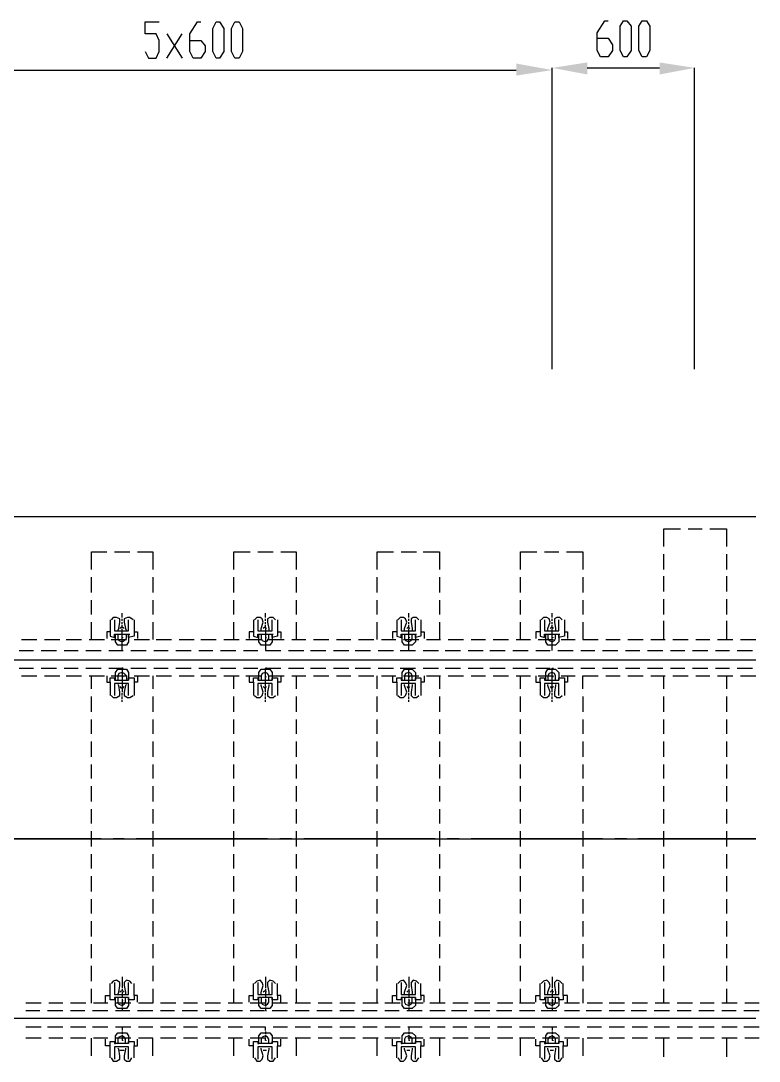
# Model space of a CAD drawing. Header units: millimetres. Extents: x -45 to 90, y -17 to 16.
# Drawn here: x 50.354 to 53.446, y -0.931 to 3.424 of the extents above; entities that cross this region are included whole.
import ezdxf

# ---------------------------------------------------------------- set-up
doc = ezdxf.new("R2010")
doc.units = ezdxf.units.MM
doc.layers.add('PDF_Geometry', color=7, linetype='Continuous')
doc.layers.add('PDF_Solid Fills', color=7, linetype='Continuous')

msp = doc.modelspace()

# ---------------------------------------------------------------- linework, layer by layer
at = {"color": 5}
msp.add_line((0, 1.35), (53.4325, 1.35), dxfattribs=at)
at = {"color": 2}
for p, q in [((0, 0.75), (53.4325, 0.75)), ((0, 0), (53.4325, 0)), ((0, -0.75), (53.4325, -0.75))]:
    msp.add_line(p, q, dxfattribs=at)
at = {"layer": 'PDF_Geometry', "lineweight": 25}
for points in [[(50.8746, 3.296), (50.8883, 3.2685), (50.9204, 3.2685), (50.9341, 3.296), (50.9341, 3.3418), (50.9204, 3.3693), (50.8746, 3.3693), (50.8746, 3.4198), (50.9341, 3.4198)], [(51.0625, 3.3418), (51.1083, 3.3418), (51.1267, 3.3189), (51.1267, 3.296), (51.1083, 3.2685), (51.0763, 3.2685), (51.0625, 3.296), (51.0625, 3.3693), (51.0946, 3.4198), (51.1083, 3.4198)], [(52.7678, 3.351), (52.8136, 3.351), (52.832, 3.3235), (52.832, 3.3006), (52.8136, 3.2731), (52.7815, 3.2731), (52.7678, 3.3006), (52.7678, 3.3739), (52.7999, 3.4243), (52.8136, 3.4243)], [(50.9662, 3.2685), (51.0304, 3.3693)], [(50.9662, 3.3693), (51.0304, 3.2685)], [(52.5798, 1.9666), (52.5798, 3.2272)], [(52.7265, 3.2272), (53.0291, 3.2272)], [(53.1758, 1.9666), (53.1758, 3.2272)], [(49.7285, 3.2181), (52.4286, 3.2181)], [(52.5798, 2.4479), (52.5798, 3.2181)], [(53.0474, 1.224), (53.0474, 1.2973), (53.1162, 1.2973)], [(53.1483, 1.2973), (53.2079, 1.2973)], [(53.24, 1.2973), (53.3087, 1.2973), (53.3087, 1.224)], [(50.6499, 1.1277), (50.6499, 1.201), (50.7141, 1.201)], [(50.7462, 1.201), (50.8104, 1.201)], [(50.8425, 1.201), (50.9066, 1.201), (50.9066, 1.1277)], [(51.2459, 1.1277), (51.2459, 1.201), (51.3146, 1.201)], [(51.3467, 1.201), (51.4109, 1.201)], [(51.443, 1.201), (51.5072, 1.201), (51.5072, 1.1277)], [(51.8462, 1.1277), (51.8462, 1.201), (51.9151, 1.201)], [(51.9472, 1.201), (52.0114, 1.201)], [(52.0389, 1.201), (52.1077, 1.201), (52.1077, 1.1277)], [(52.4469, 1.1277), (52.4469, 1.201), (52.5157, 1.201)], [(52.5478, 1.201), (52.6074, 1.201)], [(52.6394, 1.201), (52.7082, 1.201), (52.7082, 1.1277)], [(53.0474, 1.1277), (53.0474, 1.1919)], [(53.3087, 1.1919), (53.3087, 1.1277)], [(50.6499, 1.0314), (50.6499, 1.0956)], [(50.9066, 1.0956), (50.9066, 1.0314)], [(51.2459, 1.0314), (51.2459, 1.0956)], [(51.5072, 1.0956), (51.5072, 1.0314)], [(51.8462, 1.0314), (51.8462, 1.0956)], [(52.1077, 1.0956), (52.1077, 1.0314)], [(52.4469, 1.0314), (52.4469, 1.0956)], [(52.7082, 1.0956), (52.7082, 1.0314)], [(53.0474, 1.036), (53.0474, 1.1002)], [(53.3087, 1.1002), (53.3087, 1.036)], [(53.0474, 0.9399), (53.0474, 1.0039)], [(53.3087, 1.0039), (53.3087, 0.9399)], [(50.6499, 0.9399), (50.6499, 0.9993)], [(50.9066, 0.9993), (50.9066, 0.9399)], [(51.2459, 0.9399), (51.2459, 0.9993)], [(51.5072, 0.9993), (51.5072, 0.9399)], [(51.8462, 0.9399), (51.8462, 0.9993)], [(52.1077, 0.9993), (52.1077, 0.9399)], [(52.4469, 0.9399), (52.4469, 0.9993)], [(52.7082, 0.9993), (52.7082, 0.9399)], [(50.7279, 0.9168), (50.7279, 0.8664), (50.7141, 0.8664), (50.7141, 0.8389)], [(50.76, 0.871), (50.7645, 0.8802), (50.7691, 0.9077), (50.7691, 0.9214), (50.7554, 0.926), (50.7416, 0.926), (50.7324, 0.9168)], [(50.7462, 0.9168), (50.7462, 0.871), (50.8058, 0.871), (50.8058, 0.9168)], [(50.7783, 0.926), (50.7783, 0.9352), (50.7783, 0.9399), (50.7783, 0.9443)], [(50.7783, 0.9122), (50.7783, 0.9214)], [(50.8241, 0.9168), (50.8104, 0.926), (50.8012, 0.926), (50.7875, 0.9214), (50.7875, 0.9077), (50.792, 0.8802), (50.7966, 0.871)], [(50.8287, 0.9168), (50.8287, 0.8664), (50.8425, 0.8664), (50.8425, 0.8389)], [(51.3284, 0.9168), (51.3284, 0.8664), (51.31, 0.8664), (51.31, 0.8389)], [(51.3605, 0.871), (51.3605, 0.8802), (51.3696, 0.9077), (51.3651, 0.9214), (51.3559, 0.926), (51.3421, 0.926), (51.333, 0.9168)], [(51.3467, 0.9168), (51.3467, 0.871), (51.4063, 0.871), (51.4063, 0.9168)], [(51.3788, 0.926), (51.3788, 0.9352), (51.3788, 0.9399), (51.3788, 0.9443)], [(51.3788, 0.9122), (51.3788, 0.9214)], [(51.4201, 0.9168), (51.4109, 0.926), (51.3971, 0.926), (51.3878, 0.9214), (51.3878, 0.9077), (51.3926, 0.8802), (51.3926, 0.871)], [(51.4292, 0.9168), (51.4292, 0.8664), (51.443, 0.8664), (51.443, 0.8389)], [(51.9289, 0.9168), (51.9289, 0.8664), (51.9106, 0.8664), (51.9106, 0.8389)], [(51.9608, 0.871), (51.9608, 0.8802), (51.9702, 0.9077), (51.9656, 0.9214), (51.9564, 0.926), (51.9427, 0.926), (51.9335, 0.9168)], [(51.9472, 0.9168), (51.9472, 0.871), (52.0068, 0.871), (52.0068, 0.9168)], [(51.9793, 0.926), (51.9793, 0.9352), (51.9793, 0.9399), (51.9793, 0.9443)], [(51.9793, 0.9122), (51.9793, 0.9214)], [(52.0206, 0.9168), (52.0114, 0.926), (51.9977, 0.926), (51.9885, 0.9214), (51.9885, 0.9077), (51.9931, 0.8802), (51.9931, 0.871)], [(52.0298, 0.9168), (52.0298, 0.8664), (52.0435, 0.8664), (52.0435, 0.8389)], [(52.5294, 0.9168), (52.5294, 0.8664), (52.5111, 0.8664), (52.5111, 0.8389)], [(52.5615, 0.871), (52.5615, 0.8802), (52.5707, 0.9077), (52.5661, 0.9214), (52.5569, 0.926), (52.5432, 0.926), (52.5338, 0.9168)], [(52.5478, 0.9168), (52.5478, 0.871), (52.6074, 0.871), (52.6074, 0.9168)], [(52.5798, 0.926), (52.5798, 0.9352), (52.5798, 0.9399), (52.5798, 0.9443)], [(52.5798, 0.9122), (52.5798, 0.9214)], [(52.6211, 0.9168), (52.6119, 0.926), (52.5982, 0.926), (52.589, 0.9214), (52.589, 0.9077), (52.5936, 0.8802), (52.5936, 0.871)], [(52.6303, 0.9168), (52.6303, 0.8664), (52.644, 0.8664), (52.644, 0.8389)], [(50.6499, 0.8343), (50.6499, 0.9077)], [(50.7875, 0.8802), (50.7829, 0.8847), (50.7737, 0.8847), (50.7691, 0.8802)], [(50.7783, 0.8985), (50.7783, 0.9077)], [(50.7783, 0.8847), (50.7783, 0.8939)], [(50.7783, 0.7885), (50.7783, 0.8022), (50.7783, 0.816), (50.7783, 0.8297), (50.7783, 0.8435), (50.7783, 0.8526), (50.7783, 0.8664), (50.7783, 0.8802)], [(50.9066, 0.9077), (50.9066, 0.8343)], [(51.2459, 0.8343), (51.2459, 0.9077)], [(51.3834, 0.8802), (51.3788, 0.8847), (51.3742, 0.8847), (51.3696, 0.8802)], [(51.3788, 0.8985), (51.3788, 0.9077)], [(51.3788, 0.8847), (51.3788, 0.8939)], [(51.3788, 0.8802), (51.3788, 0.8664), (51.3788, 0.8526), (51.3788, 0.8435), (51.3788, 0.8297), (51.3788, 0.816), (51.3788, 0.8022), (51.3788, 0.7885), (51.443, 0.7885)], [(51.5072, 0.9077), (51.5072, 0.8343)], [(51.8462, 0.8343), (51.8462, 0.9077)], [(51.9839, 0.8802), (51.9793, 0.8847), (51.9747, 0.8847), (51.9702, 0.8802)], [(51.9793, 0.8985), (51.9793, 0.9077)], [(51.9793, 0.8847), (51.9793, 0.8939)], [(51.9793, 0.7885), (51.9793, 0.8022), (51.9793, 0.816), (51.9793, 0.8297), (51.9793, 0.8435), (51.9793, 0.8526), (51.9793, 0.8664), (51.9793, 0.8802)], [(52.1077, 0.9077), (52.1077, 0.8343)], [(52.4469, 0.8343), (52.4469, 0.9077)], [(52.5844, 0.8802), (52.5798, 0.8847), (52.5753, 0.8847), (52.5707, 0.8802)], [(52.5798, 0.8985), (52.5798, 0.9077)], [(52.5798, 0.8847), (52.5798, 0.8939)], [(52.5798, 0.7885), (52.5798, 0.8022), (52.5798, 0.816), (52.5798, 0.8297), (52.5798, 0.8435), (52.5798, 0.8526), (52.5798, 0.8664), (52.5798, 0.8802)], [(52.7082, 0.9077), (52.7082, 0.8343), (52.7724, 0.8343)], [(53.0474, 0.8343), (53.0474, 0.9122)], [(53.3087, 0.9122), (53.3087, 0.8343)], [(50.3564, 0.8343), (50.4207, 0.8343)], [(50.4528, 0.8343), (50.517, 0.8343)], [(50.5445, 0.8343), (50.6087, 0.8343)], [(50.6408, 0.8343), (50.7049, 0.8343)], [(50.7279, 0.8664), (50.7279, 0.8481), (50.7462, 0.8435), (50.7462, 0.8572), (50.7508, 0.8572), (50.8058, 0.8572), (50.8058, 0.8253), (50.7966, 0.8114), (50.76, 0.8114), (50.7508, 0.8253), (50.7508, 0.8572)], [(50.7324, 0.8343), (50.7966, 0.8343)], [(50.76, 0.8572), (50.76, 0.8389), (50.7645, 0.8297), (50.7783, 0.8253), (50.7875, 0.8297), (50.7966, 0.8389), (50.7966, 0.8572)], [(50.8287, 0.8664), (50.8287, 0.8481), (50.8058, 0.8435), (50.8058, 0.8572), (50.8104, 0.8572)], [(50.8287, 0.8343), (50.8929, 0.8343)], [(50.9204, 0.8343), (50.9846, 0.8343)], [(51.0167, 0.8343), (51.0808, 0.8343)], [(51.1083, 0.8343), (51.1725, 0.8343)], [(51.2046, 0.8343), (51.2688, 0.8343)], [(51.2963, 0.8343), (51.3605, 0.8343)], [(51.3284, 0.8664), (51.3284, 0.8481), (51.3467, 0.8435), (51.3467, 0.8572), (51.3513, 0.8572), (51.4063, 0.8572), (51.4063, 0.8253), (51.3971, 0.8114), (51.3605, 0.8114), (51.3513, 0.8253), (51.3513, 0.8572)], [(51.3605, 0.8572), (51.3605, 0.8389), (51.3651, 0.8297), (51.3788, 0.8253), (51.3878, 0.8297), (51.3926, 0.8389), (51.3926, 0.8572)], [(51.3926, 0.8343), (51.4567, 0.8343)], [(51.4292, 0.8664), (51.4292, 0.8481), (51.4063, 0.8435), (51.4063, 0.8572), (51.4109, 0.8572)], [(51.4888, 0.8343), (51.5484, 0.8343)], [(51.5805, 0.8343), (51.6447, 0.8343)], [(51.6768, 0.8343), (51.7364, 0.8343)], [(51.7685, 0.8343), (51.8326, 0.8343)], [(51.8647, 0.8343), (51.9243, 0.8343)], [(51.9289, 0.8664), (51.9289, 0.8481), (51.9472, 0.8435), (51.9472, 0.8572), (51.9518, 0.8572), (52.0068, 0.8572), (52.0068, 0.8253), (51.9931, 0.8114), (51.9608, 0.8114), (51.9518, 0.8253), (51.9518, 0.8572)], [(51.9564, 0.8343), (52.0206, 0.8343)], [(51.9608, 0.8572), (51.9608, 0.8389), (51.9656, 0.8297), (51.9793, 0.8253), (51.9885, 0.8297), (51.9931, 0.8389), (51.9931, 0.8572)], [(52.0298, 0.8664), (52.0298, 0.8481), (52.0068, 0.8435), (52.0068, 0.8572), (52.0114, 0.8572)], [(52.0527, 0.8343), (52.1123, 0.8343)], [(52.1444, 0.8343), (52.2085, 0.8343)], [(52.2406, 0.8343), (52.3002, 0.8343)], [(52.3323, 0.8343), (52.3965, 0.8343)], [(52.4286, 0.8343), (52.4882, 0.8343)], [(52.5203, 0.8343), (52.5844, 0.8343)], [(52.5294, 0.8664), (52.5294, 0.8481), (52.5478, 0.8435), (52.5478, 0.8572), (52.5523, 0.8572), (52.6074, 0.8572), (52.6074, 0.8253), (52.5936, 0.8114), (52.5615, 0.8114), (52.5523, 0.8253), (52.5523, 0.8572)], [(52.5615, 0.8572), (52.5615, 0.8389), (52.5661, 0.8297), (52.5798, 0.8253), (52.589, 0.8297), (52.5936, 0.8389), (52.5936, 0.8572)], [(52.6303, 0.8664), (52.6303, 0.8481), (52.6074, 0.8435), (52.6074, 0.8572), (52.6119, 0.8572)], [(52.6165, 0.8343), (52.6761, 0.8343)], [(52.8045, 0.8343), (52.8641, 0.8343)], [(52.8962, 0.8343), (52.9603, 0.8343)], [(52.9922, 0.8343), (53.052, 0.8343)], [(53.0841, 0.8343), (53.1483, 0.8343)], [(53.1804, 0.8343), (53.24, 0.8343)], [(53.272, 0.8343), (53.336, 0.8343)], [(53.3683, 0.8343), (53.4325, 0.8343)], [(50.3474, 0.7885), (50.407, 0.7885)], [(50.4391, 0.7885), (50.5032, 0.7885)], [(50.5353, 0.7885), (50.5949, 0.7885)], [(50.627, 0.7885), (50.6912, 0.7885)], [(50.7233, 0.7885), (50.7829, 0.7885)], [(50.8148, 0.7885), (50.8791, 0.7885)], [(50.9112, 0.7885), (50.9708, 0.7885)], [(51.0029, 0.7885), (51.0671, 0.7885)], [(51.0992, 0.7885), (51.1586, 0.7885)], [(51.1909, 0.7885), (51.255, 0.7885)], [(51.2871, 0.7885), (51.3467, 0.7885)], [(51.4751, 0.7885), (51.5393, 0.7885)], [(51.5668, 0.7885), (51.6309, 0.7885)], [(51.663, 0.7885), (51.7272, 0.7885)], [(51.7547, 0.7885), (51.8189, 0.7885)], [(51.851, 0.7885), (51.9151, 0.7885)], [(51.9427, 0.7885), (52.0068, 0.7885)], [(52.0389, 0.7885), (52.1031, 0.7885)], [(52.1306, 0.7885), (52.1948, 0.7885)], [(52.2269, 0.7885), (52.291, 0.7885)], [(52.3186, 0.7885), (52.3827, 0.7885)], [(52.4148, 0.7885), (52.479, 0.7885)], [(52.5111, 0.7885), (52.5707, 0.7885)], [(52.6028, 0.7885), (52.6669, 0.7885)], [(52.699, 0.7885), (52.7586, 0.7885)], [(52.7907, 0.7885), (52.8549, 0.7885)], [(52.887, 0.7885), (52.9466, 0.7885)], [(52.9787, 0.7885), (53.0428, 0.7885)], [(53.0749, 0.7885), (53.1345, 0.7885)], [(53.1666, 0.7885), (53.2308, 0.7885)], [(53.2629, 0.7885), (53.3225, 0.7885)], [(53.3546, 0.7885), (53.4187, 0.7885)], [(50.3474, 0.7151), (50.407, 0.7151)], [(50.4391, 0.7151), (50.5032, 0.7151)], [(50.5353, 0.7151), (50.5949, 0.7151)], [(50.627, 0.7151), (50.6912, 0.7151)], [(50.7233, 0.7151), (50.7829, 0.7151), (50.7783, 0.7151), (50.7783, 0.706), (50.7783, 0.7014), (50.7783, 0.6922), (50.7783, 0.6876), (50.7783, 0.6784), (50.7783, 0.6693), (50.7783, 0.6647), (50.7783, 0.6555), (50.7783, 0.6509), (50.7783, 0.6418), (50.7783, 0.6372), (50.7783, 0.628), (50.7783, 0.6234), (50.7783, 0.6143)], [(50.7279, 0.6555), (50.7279, 0.6739), (50.7462, 0.6739), (50.7462, 0.6647), (50.7508, 0.6647), (50.7508, 0.6968), (50.76, 0.7107), (50.7966, 0.7107), (50.8058, 0.6968), (50.8058, 0.6647), (50.8058, 0.6739), (50.8287, 0.6739), (50.8287, 0.6555)], [(50.7966, 0.683), (50.7875, 0.6922), (50.7783, 0.6968), (50.7645, 0.6922), (50.76, 0.683), (50.76, 0.6647)], [(50.8148, 0.7151), (50.8791, 0.7151)], [(50.9112, 0.7151), (50.9708, 0.7151)], [(51.0029, 0.7151), (51.0671, 0.7151)], [(51.0992, 0.7151), (51.1586, 0.7151)], [(51.1909, 0.7151), (51.255, 0.7151)], [(51.2871, 0.7151), (51.3467, 0.7151)], [(51.3284, 0.6555), (51.3284, 0.6739), (51.3467, 0.6739), (51.3467, 0.6647), (51.3513, 0.6647), (51.3513, 0.6968), (51.3605, 0.7107), (51.3971, 0.7107), (51.4063, 0.6968), (51.4063, 0.6647), (51.4063, 0.6739), (51.4292, 0.6739), (51.4292, 0.6555)], [(51.3926, 0.683), (51.3878, 0.6922), (51.3788, 0.6968), (51.3651, 0.6922), (51.3605, 0.683)], [(51.3834, 0.7151), (51.3788, 0.7151), (51.443, 0.7151)], [(51.3788, 0.6143), (51.3788, 0.6234), (51.3788, 0.628), (51.3788, 0.6372), (51.3788, 0.6418), (51.3788, 0.6509), (51.3788, 0.6555), (51.3788, 0.6647), (51.3788, 0.6693), (51.3788, 0.6784), (51.3788, 0.6876), (51.3788, 0.6922), (51.3788, 0.7014), (51.3788, 0.706), (51.3788, 0.7151)], [(51.4751, 0.7151), (51.5393, 0.7151)], [(51.5668, 0.7151), (51.6309, 0.7151)], [(51.663, 0.7151), (51.7272, 0.7151)], [(51.7547, 0.7151), (51.8189, 0.7151)], [(51.851, 0.7151), (51.9151, 0.7151)], [(51.9289, 0.6555), (51.9289, 0.6739), (51.9472, 0.6739), (51.9472, 0.6647), (51.9518, 0.6647), (51.9518, 0.6968), (51.9608, 0.7107), (51.9931, 0.7107), (52.0068, 0.6968), (52.0068, 0.6647), (52.0068, 0.6739), (52.0298, 0.6739), (52.0298, 0.6555)], [(51.9427, 0.7151), (52.0068, 0.7151)], [(51.9931, 0.6647), (51.9931, 0.683), (51.9885, 0.6922), (51.9793, 0.6968), (51.9656, 0.6922), (51.9608, 0.683), (51.9608, 0.6647)], [(51.9793, 0.6143), (51.9793, 0.6234), (51.9793, 0.628), (51.9793, 0.6372), (51.9793, 0.6418), (51.9793, 0.6509), (51.9793, 0.6555), (51.9793, 0.6647), (51.9793, 0.6693), (51.9793, 0.6784), (51.9793, 0.6876), (51.9793, 0.6922), (51.9793, 0.7014), (51.9793, 0.706), (51.9793, 0.7151), (51.9839, 0.7151)], [(52.0389, 0.7151), (52.1031, 0.7151)], [(52.1306, 0.7151), (52.1948, 0.7151)], [(52.2269, 0.7151), (52.291, 0.7151)], [(52.3186, 0.7151), (52.3827, 0.7151)], [(52.4148, 0.7151), (52.479, 0.7151)], [(52.5111, 0.7151), (52.5707, 0.7151)], [(52.5294, 0.6555), (52.5294, 0.6739), (52.5478, 0.6739), (52.5478, 0.6647), (52.5523, 0.6647), (52.5523, 0.6968), (52.5615, 0.7107), (52.5936, 0.7107), (52.6074, 0.6968), (52.6074, 0.6647), (52.6074, 0.6739), (52.6303, 0.6739), (52.6303, 0.6555)], [(52.5936, 0.6647), (52.5936, 0.683), (52.589, 0.6922), (52.5798, 0.6968), (52.5661, 0.6922), (52.5615, 0.683), (52.5615, 0.6647)], [(52.5798, 0.6143), (52.5798, 0.6234), (52.5798, 0.628), (52.5798, 0.6372), (52.5798, 0.6418), (52.5798, 0.6509), (52.5798, 0.6555), (52.5798, 0.6647), (52.5798, 0.6693), (52.5798, 0.6784), (52.5798, 0.6876), (52.5798, 0.6922), (52.5798, 0.7014), (52.5798, 0.706), (52.5798, 0.7151), (52.5844, 0.7151)], [(52.6028, 0.7151), (52.6669, 0.7151)], [(52.699, 0.7151), (52.7586, 0.7151)], [(52.7907, 0.7151), (52.8549, 0.7151)], [(52.887, 0.7151), (52.9466, 0.7151)], [(52.9787, 0.7151), (53.0428, 0.7151)], [(53.0749, 0.7151), (53.1345, 0.7151)], [(53.1666, 0.7151), (53.2308, 0.7151)], [(53.2629, 0.7151), (53.3225, 0.7151)], [(53.3546, 0.7151), (53.4187, 0.7151)], [(50.3564, 0.683), (50.4207, 0.683)], [(50.4528, 0.683), (50.517, 0.683)], [(50.5445, 0.683), (50.6087, 0.683)], [(50.6408, 0.683), (50.7049, 0.683)], [(50.6499, 0.628), (50.6499, 0.683)], [(50.7141, 0.683), (50.7141, 0.6555), (50.7279, 0.6555), (50.7279, 0.6005)], [(50.7324, 0.683), (50.7966, 0.683), (50.7966, 0.6647)], [(50.7508, 0.6647), (50.8058, 0.6647)], [(50.8287, 0.683), (50.8929, 0.683)], [(50.8425, 0.683), (50.8425, 0.6555), (50.8287, 0.6555), (50.8287, 0.6005)], [(50.9066, 0.683), (50.9066, 0.628)], [(50.9204, 0.683), (50.9846, 0.683)], [(51.0167, 0.683), (51.0808, 0.683)], [(51.1083, 0.683), (51.1725, 0.683)], [(51.2046, 0.683), (51.2688, 0.683)], [(51.2459, 0.628), (51.2459, 0.683)], [(51.2963, 0.683), (51.3605, 0.683), (51.3605, 0.6647)], [(51.31, 0.683), (51.31, 0.6555), (51.3284, 0.6555), (51.3284, 0.6005)], [(51.3513, 0.6647), (51.4063, 0.6647)], [(51.3926, 0.6647), (51.3926, 0.683), (51.4567, 0.683)], [(51.443, 0.683), (51.443, 0.6555), (51.4292, 0.6555), (51.4292, 0.6005)], [(51.4888, 0.683), (51.5484, 0.683)], [(51.5072, 0.683), (51.5072, 0.628)], [(51.5805, 0.683), (51.6447, 0.683)], [(51.6768, 0.683), (51.7364, 0.683)], [(51.7685, 0.683), (51.8326, 0.683)], [(51.8462, 0.628), (51.8462, 0.683)], [(51.8647, 0.683), (51.9243, 0.683)], [(51.9106, 0.683), (51.9106, 0.6555), (51.9289, 0.6555), (51.9289, 0.6005)], [(51.9518, 0.6647), (52.0068, 0.6647)], [(51.9564, 0.683), (52.0206, 0.683)], [(52.0435, 0.683), (52.0435, 0.6555), (52.0298, 0.6555), (52.0298, 0.6005)], [(52.0527, 0.683), (52.1123, 0.683)], [(52.1077, 0.683), (52.1077, 0.628)], [(52.1444, 0.683), (52.2085, 0.683)], [(52.2406, 0.683), (52.3002, 0.683)], [(52.3323, 0.683), (52.3965, 0.683)], [(52.4286, 0.683), (52.4882, 0.683)], [(52.4469, 0.628), (52.4469, 0.683)], [(52.5111, 0.683), (52.5111, 0.6555), (52.5294, 0.6555), (52.5294, 0.6005)], [(52.5203, 0.683), (52.5844, 0.683)], [(52.5523, 0.6647), (52.6074, 0.6647)], [(52.6165, 0.683), (52.6761, 0.683)], [(52.644, 0.683), (52.644, 0.6555), (52.6303, 0.6555), (52.6303, 0.6005)], [(52.7082, 0.628), (52.7082, 0.683), (52.7724, 0.683)], [(52.8045, 0.683), (52.8641, 0.683)], [(52.8962, 0.683), (52.9603, 0.683)], [(52.9922, 0.683), (53.052, 0.683)], [(53.0474, 0.628), (53.0474, 0.683)], [(53.0841, 0.683), (53.1483, 0.683)], [(53.1804, 0.683), (53.24, 0.683)], [(53.272, 0.683), (53.336, 0.683)], [(53.3087, 0.683), (53.3087, 0.628)], [(53.3683, 0.683), (53.4325, 0.683)], [(50.7324, 0.6005), (50.7416, 0.5914), (50.7554, 0.5914), (50.7691, 0.6005), (50.7691, 0.6143), (50.7645, 0.6418), (50.76, 0.6464)], [(50.8058, 0.6005), (50.8058, 0.6509), (50.7462, 0.6509), (50.7462, 0.6005)], [(50.7691, 0.6372), (50.7737, 0.6326), (50.7829, 0.6326), (50.7875, 0.6372)], [(50.7966, 0.6464), (50.792, 0.6418), (50.7875, 0.6143), (50.7875, 0.6005), (50.8012, 0.5914), (50.8104, 0.5914), (50.8241, 0.6005)], [(51.333, 0.6005), (51.3421, 0.5914), (51.3559, 0.5914), (51.3651, 0.6005), (51.3696, 0.6143), (51.3605, 0.6418), (51.3605, 0.6464)], [(51.4063, 0.6005), (51.4063, 0.6509), (51.3467, 0.6509), (51.3467, 0.6005)], [(51.3696, 0.6372), (51.3742, 0.6326), (51.3788, 0.6326), (51.3834, 0.6372)], [(51.3926, 0.6464), (51.3926, 0.6418), (51.3878, 0.6143), (51.3878, 0.6005), (51.3971, 0.5914), (51.4109, 0.5914), (51.4201, 0.6005)], [(51.9335, 0.6005), (51.9427, 0.5914), (51.9564, 0.5914), (51.9656, 0.6005), (51.9702, 0.6143), (51.9608, 0.6418), (51.9608, 0.6464)], [(52.0068, 0.6005), (52.0068, 0.6509), (51.9472, 0.6509), (51.9472, 0.6005)], [(51.9702, 0.6372), (51.9747, 0.6326), (51.9793, 0.6326), (51.9839, 0.6372)], [(51.9931, 0.6464), (51.9931, 0.6418), (51.9885, 0.6143), (51.9885, 0.6005), (51.9977, 0.5914), (52.0114, 0.5914), (52.0206, 0.6005)], [(52.5338, 0.6005), (52.5432, 0.5914), (52.5569, 0.5914), (52.5661, 0.6005), (52.5707, 0.6143), (52.5615, 0.6418), (52.5615, 0.6464)], [(52.6074, 0.6005), (52.6074, 0.6509), (52.5478, 0.6509), (52.5478, 0.6005)], [(52.5707, 0.6372), (52.5753, 0.6326), (52.5798, 0.6326), (52.5844, 0.6372)], [(52.5936, 0.6464), (52.5936, 0.6418), (52.589, 0.6143), (52.589, 0.6005), (52.5982, 0.5914), (52.6119, 0.5914), (52.6211, 0.6005)], [(50.6499, 0.5318), (50.6499, 0.5961)], [(50.7783, 0.6005), (50.7783, 0.6097)], [(50.7783, 0.5868), (50.7783, 0.5961)], [(50.7783, 0.573), (50.7783, 0.5822)], [(50.9066, 0.5961), (50.9066, 0.5318)], [(51.2459, 0.5318), (51.2459, 0.5961)], [(51.3788, 0.6005), (51.3788, 0.6097)], [(51.3788, 0.5868), (51.3788, 0.5961)], [(51.3788, 0.573), (51.3788, 0.5822)], [(51.5072, 0.5961), (51.5072, 0.5318)], [(51.8462, 0.5318), (51.8462, 0.5961)], [(51.9793, 0.6005), (51.9793, 0.6097)], [(51.9793, 0.5868), (51.9793, 0.5961)], [(51.9793, 0.573), (51.9793, 0.5822)], [(52.1077, 0.5961), (52.1077, 0.5318)], [(52.4469, 0.5318), (52.4469, 0.5961)], [(52.5798, 0.6005), (52.5798, 0.6097)], [(52.5798, 0.5868), (52.5798, 0.5961)], [(52.5798, 0.573), (52.5798, 0.5822)], [(52.7082, 0.5961), (52.7082, 0.5318)], [(53.0474, 0.5318), (53.0474, 0.5961)], [(53.3087, 0.5961), (53.3087, 0.5318)], [(50.6499, 0.4401), (50.6499, 0.4997)], [(50.9066, 0.4997), (50.9066, 0.4401)], [(51.2459, 0.4401), (51.2459, 0.4997)], [(51.5072, 0.4997), (51.5072, 0.4401)], [(51.8462, 0.4401), (51.8462, 0.4997)], [(52.1077, 0.4997), (52.1077, 0.4401)], [(52.4469, 0.4401), (52.4469, 0.4997)], [(52.7082, 0.4997), (52.7082, 0.4401)], [(53.0474, 0.4401), (53.0474, 0.4997)], [(53.3087, 0.4997), (53.3087, 0.4401)], [(50.6499, 0.3438), (50.6499, 0.408)], [(50.9066, 0.408), (50.9066, 0.3438)], [(51.2459, 0.3438), (51.2459, 0.408)], [(51.5072, 0.408), (51.5072, 0.3438)], [(51.8462, 0.3438), (51.8462, 0.408)], [(52.1077, 0.408), (52.1077, 0.3438)], [(52.4469, 0.3438), (52.4469, 0.408)], [(52.7082, 0.408), (52.7082, 0.3438)], [(53.0474, 0.3438), (53.0474, 0.408)], [(53.3087, 0.408), (53.3087, 0.3438)], [(50.6499, 0.2523), (50.6499, 0.3117)], [(50.9066, 0.3117), (50.9066, 0.2523)], [(51.2459, 0.2523), (51.2459, 0.3117)], [(51.5072, 0.3117), (51.5072, 0.2523)], [(51.8462, 0.2523), (51.8462, 0.3117)], [(52.1077, 0.3117), (52.1077, 0.2523)], [(52.4469, 0.2523), (52.4469, 0.3117)], [(52.7082, 0.3117), (52.7082, 0.2523)], [(53.0474, 0.2523), (53.0474, 0.3117)], [(53.3087, 0.3117), (53.3087, 0.2523)], [(50.6499, 0.1559), (50.6499, 0.22)], [(50.9066, 0.22), (50.9066, 0.1559)], [(51.2459, 0.1559), (51.2459, 0.22)], [(51.5072, 0.22), (51.5072, 0.1559)], [(51.8462, 0.1559), (51.8462, 0.22)], [(52.1077, 0.22), (52.1077, 0.1559)], [(52.4469, 0.1559), (52.4469, 0.22)], [(52.7082, 0.22), (52.7082, 0.1559)], [(53.0474, 0.1559), (53.0474, 0.22)], [(53.3087, 0.22), (53.3087, 0.1559)], [(50.6499, 0.0642), (50.6499, 0.1238)], [(50.9066, 0.1238), (50.9066, 0.0642)], [(51.2459, 0.0642), (51.2459, 0.1238)], [(51.5072, 0.1238), (51.5072, 0.0642)], [(51.8462, 0.0642), (51.8462, 0.1238)], [(52.1077, 0.1238), (52.1077, 0.0642)], [(52.4469, 0.0642), (52.4469, 0.1238)], [(52.7082, 0.1238), (52.7082, 0.0642)], [(53.0474, 0.0642), (53.0474, 0.1238)], [(53.3087, 0.1238), (53.3087, 0.0642)], [(50.6912, 0), (50.1411, 0)], [(50.6499, -0.0321), (50.6499, 0.0321)], [(50.7875, 0), (50.7416, 0)], [(51.3878, 0), (50.8379, 0)], [(50.9066, 0.0321), (50.9066, -0.0321)], [(51.2459, -0.0321), (51.2459, 0.0321)], [(51.4888, 0), (51.4384, 0)], [(51.5072, 0.0321), (51.5072, -0.0321)], [(52.0893, 0), (51.5393, 0)], [(51.8462, -0.0321), (51.8462, 0.0321)], [(52.1077, 0.0321), (52.1077, -0.0321)], [(52.19, 0), (52.1398, 0)], [(52.7907, 0), (52.2406, 0)], [(52.4469, -0.0321), (52.4469, 0.0321)], [(52.7082, 0.0321), (52.7082, -0.0321)], [(52.8916, 0), (52.8411, 0)], [(53.4325, 0), (52.9374, 0)], [(53.0474, -0.0321), (53.0474, 0.0321)], [(53.3087, 0.0321), (53.3087, -0.0321)], [(50.6499, -0.1238), (50.6499, -0.0642)], [(50.9066, -0.0642), (50.9066, -0.1238)], [(51.2459, -0.1238), (51.2459, -0.0642)], [(51.5072, -0.0642), (51.5072, -0.1238)], [(51.8462, -0.1238), (51.8462, -0.0642)], [(52.1077, -0.0642), (52.1077, -0.1238)], [(52.4469, -0.1238), (52.4469, -0.0642)], [(52.7082, -0.0642), (52.7082, -0.1238)], [(53.0474, -0.1238), (53.0474, -0.0642)], [(53.3087, -0.0642), (53.3087, -0.1238)], [(50.6499, -0.22), (50.6499, -0.1559)], [(50.9066, -0.1559), (50.9066, -0.22)], [(51.2459, -0.22), (51.2459, -0.1559)], [(51.5072, -0.1559), (51.5072, -0.22)], [(51.8462, -0.22), (51.8462, -0.1559)], [(52.1077, -0.1559), (52.1077, -0.22)], [(52.4469, -0.22), (52.4469, -0.1559)], [(52.7082, -0.1559), (52.7082, -0.22)], [(53.0474, -0.22), (53.0474, -0.1559)], [(53.3087, -0.1559), (53.3087, -0.22)], [(50.6499, -0.3117), (50.6499, -0.2521)], [(50.9066, -0.2521), (50.9066, -0.3117)], [(51.2459, -0.3117), (51.2459, -0.2521)], [(51.5072, -0.2521), (51.5072, -0.3117)], [(51.8462, -0.3117), (51.8462, -0.2521)], [(52.1077, -0.2521), (52.1077, -0.3117)], [(52.4469, -0.3117), (52.4469, -0.2521)], [(52.7082, -0.2521), (52.7082, -0.3117)], [(53.0474, -0.3117), (53.0474, -0.2521)], [(53.3087, -0.2521), (53.3087, -0.3117)], [(50.6499, -0.408), (50.6499, -0.3438)], [(50.9066, -0.3438), (50.9066, -0.408)], [(51.2459, -0.408), (51.2459, -0.3438)], [(51.5072, -0.3438), (51.5072, -0.408)], [(51.8462, -0.408), (51.8462, -0.3438)], [(52.1077, -0.3438), (52.1077, -0.408)], [(52.4469, -0.408), (52.4469, -0.3438)], [(52.7082, -0.3438), (52.7082, -0.408)], [(53.0474, -0.408), (53.0474, -0.3438)], [(53.3087, -0.3438), (53.3087, -0.408)], [(50.6499, -0.4997), (50.6499, -0.4401)], [(50.9066, -0.4401), (50.9066, -0.4997)], [(51.2459, -0.4997), (51.2459, -0.4401)], [(51.5072, -0.4401), (51.5072, -0.4997)], [(51.8462, -0.4997), (51.8462, -0.4401)], [(52.1077, -0.4401), (52.1077, -0.4997)], [(52.4469, -0.4997), (52.4469, -0.4401)], [(52.7082, -0.4401), (52.7082, -0.4997)], [(53.0474, -0.4997), (53.0474, -0.4401)], [(53.3087, -0.4401), (53.3087, -0.4997)], [(50.6499, -0.5959), (50.6499, -0.5318)], [(50.9066, -0.5318), (50.9066, -0.5959)], [(51.2459, -0.5959), (51.2459, -0.5318)], [(51.5072, -0.5318), (51.5072, -0.5959)], [(51.8462, -0.5959), (51.8462, -0.5318)], [(52.1077, -0.5318), (52.1077, -0.5959)], [(52.4469, -0.5959), (52.4469, -0.5318)], [(52.7082, -0.5318), (52.7082, -0.5959)], [(53.0474, -0.5959), (53.0474, -0.5318)], [(53.3087, -0.5318), (53.3087, -0.5959)], [(50.7095, -0.683), (50.7095, -0.6555), (50.7279, -0.6555), (50.7279, -0.6051)], [(50.76, -0.6509), (50.7645, -0.6418), (50.7691, -0.6143), (50.7691, -0.6005), (50.7554, -0.5914), (50.7416, -0.5959), (50.7324, -0.6051)], [(50.7462, -0.6005), (50.7462, -0.6509), (50.8058, -0.6509), (50.8058, -0.6005)], [(50.7783, -0.5776), (50.7783, -0.5822), (50.7783, -0.5868), (50.7783, -0.5959), (50.7783, -0.6005), (50.7783, -0.6097), (50.7783, -0.6143), (50.7783, -0.6234)], [(50.8195, -0.6051), (50.8104, -0.5959), (50.7966, -0.5914), (50.7875, -0.6005), (50.7875, -0.6143), (50.792, -0.6418), (50.792, -0.6509)], [(50.8425, -0.683), (50.8425, -0.6555), (50.8287, -0.6555), (50.8287, -0.6051)], [(51.31, -0.683), (51.31, -0.6555), (51.3284, -0.6555), (51.3284, -0.6051)], [(51.3605, -0.6509), (51.3605, -0.6418), (51.3696, -0.6143), (51.3651, -0.6005), (51.3559, -0.5914), (51.3421, -0.5959), (51.333, -0.6051)], [(51.3467, -0.6005), (51.3467, -0.6509), (51.4063, -0.6509), (51.4063, -0.6005)], [(51.3788, -0.5776), (51.3788, -0.5822), (51.3788, -0.5868), (51.3788, -0.5959), (51.3788, -0.6005), (51.3788, -0.6097), (51.3788, -0.6143), (51.3788, -0.6234)], [(51.4201, -0.6051), (51.4109, -0.5959), (51.3971, -0.5914), (51.3878, -0.6005), (51.3878, -0.6143), (51.3926, -0.6418), (51.3926, -0.6509)], [(51.443, -0.683), (51.443, -0.6555), (51.4292, -0.6555), (51.4292, -0.6051)], [(51.9106, -0.683), (51.9106, -0.6555), (51.9289, -0.6555), (51.9289, -0.6051)], [(51.9608, -0.6509), (51.9608, -0.6418), (51.9702, -0.6143), (51.9656, -0.6005), (51.9564, -0.5914), (51.9427, -0.5959), (51.9335, -0.6051)], [(51.9472, -0.6005), (51.9472, -0.6509), (52.0068, -0.6509), (52.0068, -0.6005)], [(51.9793, -0.5776), (51.9793, -0.5822), (51.9793, -0.5868), (51.9793, -0.5959), (51.9793, -0.6005), (51.9793, -0.6097), (51.9793, -0.6143), (51.9793, -0.6234)], [(52.0206, -0.6051), (52.0114, -0.5959), (51.9977, -0.5914), (51.9885, -0.6005), (51.9885, -0.6143), (51.9931, -0.6418), (51.9931, -0.6509)], [(52.0435, -0.683), (52.0435, -0.6555), (52.0298, -0.6555), (52.0298, -0.6051)], [(52.5111, -0.683), (52.5111, -0.6555), (52.5294, -0.6555), (52.5294, -0.6051)], [(52.5615, -0.6509), (52.5615, -0.6418), (52.5707, -0.6143), (52.5661, -0.6005), (52.5569, -0.5914), (52.5432, -0.5959), (52.5338, -0.6051)], [(52.5478, -0.6005), (52.5478, -0.6509), (52.6074, -0.6509), (52.6074, -0.6005)], [(52.5798, -0.5776), (52.5798, -0.5822), (52.5798, -0.5868), (52.5798, -0.5959), (52.5798, -0.6005), (52.5798, -0.6097), (52.5798, -0.6143), (52.5798, -0.6234)], [(52.6211, -0.6051), (52.6119, -0.5959), (52.5982, -0.5914), (52.589, -0.6005), (52.589, -0.6143), (52.5936, -0.6418), (52.5936, -0.6509)], [(52.644, -0.683), (52.644, -0.6555), (52.6257, -0.6555), (52.6257, -0.6051)], [(50.6499, -0.6876), (50.6499, -0.628)], [(50.7875, -0.6418), (50.7829, -0.6372), (50.7737, -0.6372), (50.7691, -0.6418)], [(50.7783, -0.628), (50.7783, -0.6372)], [(50.7783, -0.6418), (50.7783, -0.6509)], [(50.9066, -0.628), (50.9066, -0.6876), (50.847, -0.6876)], [(51.2459, -0.6876), (51.2459, -0.628)], [(51.3834, -0.6418), (51.3788, -0.6372), (51.3742, -0.6372), (51.3696, -0.6418)], [(51.3788, -0.628), (51.3788, -0.6372)], [(51.3788, -0.6418), (51.3788, -0.6509)], [(51.5072, -0.628), (51.5072, -0.6876)], [(51.8462, -0.6876), (51.8462, -0.628)], [(51.9839, -0.6418), (51.9793, -0.6372), (51.9747, -0.6372), (51.9702, -0.6418)], [(51.9793, -0.628), (51.9793, -0.6372)], [(51.9793, -0.6418), (51.9793, -0.6509)], [(52.1077, -0.628), (52.1077, -0.6876)], [(52.4469, -0.6876), (52.4469, -0.628)], [(52.5844, -0.6418), (52.5798, -0.6372), (52.5753, -0.6372), (52.5707, -0.6418)], [(52.5798, -0.628), (52.5798, -0.6372)], [(52.5798, -0.6418), (52.5798, -0.6509)], [(52.7082, -0.628), (52.7082, -0.6876)], [(53.0474, -0.6876), (53.0474, -0.628)], [(53.3087, -0.628), (53.3087, -0.6876)], [(50.4391, -0.6876), (50.3749, -0.6876)], [(50.5307, -0.6876), (50.471, -0.6876)], [(50.627, -0.6876), (50.5628, -0.6876)], [(50.7187, -0.6876), (50.6591, -0.6876)], [(50.8058, -0.6645), (50.7508, -0.6645), (50.7462, -0.6645), (50.7462, -0.6739), (50.7279, -0.6739), (50.7279, -0.6555)], [(50.8287, -0.6555), (50.8287, -0.6739), (50.8058, -0.6739), (50.8058, -0.6645), (50.8058, -0.6968), (50.7966, -0.7105), (50.76, -0.7105), (50.7508, -0.6968), (50.7508, -0.6645)], [(50.8148, -0.6876), (50.7508, -0.6876)], [(50.76, -0.6645), (50.76, -0.683), (50.7645, -0.6922), (50.7783, -0.6968), (50.7875, -0.6922), (50.792, -0.683), (50.792, -0.6645)], [(50.7783, -0.6555), (50.7783, -0.6645)], [(50.7783, -0.6693), (50.7783, -0.6784), (50.7783, -0.6876), (50.7783, -0.6922), (50.7783, -0.7014)], [(51.0029, -0.6876), (50.9387, -0.6876)], [(51.0946, -0.6876), (51.035, -0.6876)], [(51.1909, -0.6876), (51.1267, -0.6876)], [(51.2825, -0.6876), (51.2229, -0.6876)], [(51.3788, -0.6876), (51.3146, -0.6876)], [(51.4063, -0.6645), (51.3513, -0.6645), (51.3467, -0.6645), (51.3467, -0.6739), (51.3284, -0.6739), (51.3284, -0.6555)], [(51.4292, -0.6555), (51.4292, -0.6739), (51.4063, -0.6739), (51.4063, -0.6645), (51.4063, -0.6968), (51.3971, -0.7105), (51.3605, -0.7105), (51.3513, -0.6968), (51.3513, -0.6645)], [(51.3605, -0.6645), (51.3605, -0.683), (51.3651, -0.6922), (51.3788, -0.6968), (51.3878, -0.6922), (51.3926, -0.683), (51.3926, -0.6645)], [(51.3788, -0.6555), (51.3788, -0.6645)], [(51.3788, -0.6693), (51.3788, -0.6784), (51.3788, -0.6876), (51.3788, -0.6922), (51.3788, -0.7014)], [(51.4705, -0.6876), (51.4109, -0.6876)], [(51.5668, -0.6876), (51.5024, -0.6876)], [(51.6584, -0.6876), (51.5988, -0.6876)], [(51.7547, -0.6876), (51.6905, -0.6876)], [(51.851, -0.6876), (51.7868, -0.6876)], [(51.9427, -0.6876), (51.8785, -0.6876)], [(52.0068, -0.6645), (51.9518, -0.6645), (51.9472, -0.6645), (51.9472, -0.6739), (51.9289, -0.6739), (51.9289, -0.6555)], [(52.0298, -0.6555), (52.0298, -0.6739), (52.0068, -0.6739), (52.0068, -0.6645), (52.0068, -0.6968), (51.9931, -0.7105), (51.9608, -0.7105), (51.9518, -0.6968), (51.9518, -0.6645)], [(51.9608, -0.6645), (51.9608, -0.683), (51.9656, -0.6922), (51.9793, -0.6968), (51.9885, -0.6922), (51.9931, -0.683), (51.9931, -0.6645)], [(52.0389, -0.6876), (51.9747, -0.6876)], [(51.9793, -0.6555), (51.9793, -0.6645)], [(51.9793, -0.6693), (51.9793, -0.6784), (51.9793, -0.6876), (51.9793, -0.6922), (51.9793, -0.7014)], [(52.1306, -0.6876), (52.0664, -0.6876)], [(52.2269, -0.6876), (52.1627, -0.6876)], [(52.3186, -0.6876), (52.2544, -0.6876)], [(52.4148, -0.6876), (52.3506, -0.6876)], [(52.5065, -0.6876), (52.4423, -0.6876)], [(52.6074, -0.6645), (52.5523, -0.6645), (52.5478, -0.6645), (52.5478, -0.6739), (52.5294, -0.6739), (52.5294, -0.6555)], [(52.6028, -0.6876), (52.5386, -0.6876)], [(52.6257, -0.6555), (52.6257, -0.6739), (52.6074, -0.6739), (52.6074, -0.6645), (52.6074, -0.6968), (52.5936, -0.7105), (52.5615, -0.7105), (52.5523, -0.6968), (52.5523, -0.6645)], [(52.5615, -0.6645), (52.5615, -0.683), (52.5661, -0.6922), (52.5798, -0.6968), (52.589, -0.6922), (52.5936, -0.683), (52.5936, -0.6645)], [(52.5798, -0.6555), (52.5798, -0.6645)], [(52.5798, -0.6693), (52.5798, -0.6784), (52.5798, -0.6876), (52.5798, -0.6922), (52.5798, -0.7014)], [(52.6944, -0.6876), (52.6303, -0.6876)], [(52.7907, -0.6876), (52.7265, -0.6876)], [(52.8824, -0.6876), (52.8182, -0.6876)], [(52.9787, -0.6876), (52.9145, -0.6876)], [(53.0703, -0.6876), (53.0108, -0.6876)], [(53.1666, -0.6876), (53.1024, -0.6876)], [(53.2583, -0.6876), (53.1987, -0.6876)], [(53.3546, -0.6876), (53.2904, -0.6876)], [(53.4462, -0.6876), (53.3867, -0.6876)], [(50.4345, -0.7197), (50.3749, -0.7197)], [(50.5307, -0.7197), (50.4666, -0.7197)], [(50.6224, -0.7197), (50.5628, -0.7197)], [(50.7187, -0.7197), (50.6545, -0.7197)], [(50.8104, -0.7197), (50.7508, -0.7197)], [(50.7783, -0.706), (50.7783, -0.7197)], [(50.9066, -0.7197), (50.8425, -0.7197)], [(50.9983, -0.7197), (50.9387, -0.7197)], [(51.0946, -0.7197), (51.0304, -0.7197)], [(51.1863, -0.7197), (51.1267, -0.7197)], [(51.2825, -0.7197), (51.2184, -0.7197)], [(51.3742, -0.7197), (51.3146, -0.7197)], [(51.3788, -0.706), (51.3788, -0.7197)], [(51.4705, -0.7197), (51.4063, -0.7197)], [(51.5622, -0.7197), (51.5024, -0.7197)], [(51.6584, -0.7197), (51.5943, -0.7197)], [(51.7501, -0.7197), (51.6905, -0.7197)], [(51.8462, -0.7197), (51.7822, -0.7197)], [(51.9381, -0.7197), (51.8785, -0.7197)], [(52.0343, -0.7197), (51.9702, -0.7197)], [(51.9793, -0.706), (51.9793, -0.7197)], [(52.1306, -0.7197), (52.0664, -0.7197)], [(52.2223, -0.7197), (52.1581, -0.7197)], [(52.3186, -0.7197), (52.2544, -0.7197)], [(52.4102, -0.7197), (52.3461, -0.7197)], [(52.5065, -0.7197), (52.4423, -0.7197)], [(52.5982, -0.7197), (52.5338, -0.7197)], [(52.5798, -0.706), (52.5798, -0.7197)], [(52.6944, -0.7197), (52.6303, -0.7197)], [(52.7861, -0.7197), (52.722, -0.7197)], [(52.8824, -0.7197), (52.8182, -0.7197)], [(52.9741, -0.7197), (52.9099, -0.7197)], [(53.0703, -0.7197), (53.0062, -0.7197)], [(53.162, -0.7197), (53.1024, -0.7197)], [(53.2583, -0.7197), (53.1941, -0.7197)], [(53.35, -0.7197), (53.2904, -0.7197)], [(53.4462, -0.7197), (53.3821, -0.7197)], [(50.4391, -0.7885), (50.3749, -0.7885)], [(50.5307, -0.7885), (50.4666, -0.7885)], [(50.627, -0.7885), (50.5628, -0.7885)], [(50.7187, -0.7885), (50.6545, -0.7885)], [(50.7279, -0.8664), (50.7279, -0.8481), (50.7462, -0.8481), (50.7462, -0.8572), (50.7508, -0.8572), (50.7508, -0.8251), (50.76, -0.8114), (50.7966, -0.8114), (50.8058, -0.8251), (50.8058, -0.8572), (50.8058, -0.8481), (50.8287, -0.8481), (50.8287, -0.8664)], [(50.8148, -0.7885), (50.7508, -0.7885)], [(50.792, -0.8572), (50.792, -0.8389), (50.7875, -0.8297), (50.7783, -0.8251), (50.7645, -0.8297), (50.76, -0.8389), (50.76, -0.8572)], [(50.7783, -0.7885), (50.7783, -0.8022)], [(50.7783, -0.8068), (50.7783, -0.816)], [(50.7783, -0.8206), (50.7783, -0.8297)], [(50.9066, -0.7885), (50.847, -0.7885)], [(51.0029, -0.7885), (50.9387, -0.7885)], [(51.0946, -0.7885), (51.035, -0.7885)], [(51.1909, -0.7885), (51.1267, -0.7885)], [(51.2825, -0.7885), (51.2229, -0.7885)], [(51.3788, -0.8022), (51.3788, -0.7885), (51.3146, -0.7885)], [(51.3284, -0.8664), (51.3284, -0.8481), (51.3467, -0.8481), (51.3467, -0.8572), (51.3513, -0.8572), (51.3513, -0.8251), (51.3605, -0.8114), (51.3971, -0.8114), (51.4063, -0.8251), (51.4063, -0.8572), (51.4063, -0.8481), (51.4292, -0.8481), (51.4292, -0.8664)], [(51.3926, -0.8572), (51.3926, -0.8389), (51.3878, -0.8297), (51.3788, -0.8251), (51.3651, -0.8297), (51.3605, -0.8389), (51.3605, -0.8572)], [(51.3788, -0.8068), (51.3788, -0.816)], [(51.3788, -0.8206), (51.3788, -0.8297)], [(51.4705, -0.7885), (51.4109, -0.7885)], [(51.5668, -0.7885), (51.5024, -0.7885)], [(51.6584, -0.7885), (51.5988, -0.7885)], [(51.7547, -0.7885), (51.6905, -0.7885)], [(51.8462, -0.7885), (51.7868, -0.7885)], [(51.9427, -0.7885), (51.8785, -0.7885)], [(51.9289, -0.8664), (51.9289, -0.8481), (51.9472, -0.8481), (51.9472, -0.8572), (51.9518, -0.8572), (51.9518, -0.8251), (51.9608, -0.8114), (51.9931, -0.8114), (52.0068, -0.8251), (52.0068, -0.8572), (52.0068, -0.8481), (52.0298, -0.8481), (52.0298, -0.8664)], [(51.9931, -0.8572), (51.9931, -0.8389), (51.9885, -0.8297), (51.9793, -0.8251), (51.9656, -0.8297), (51.9608, -0.8389), (51.9608, -0.8572)], [(52.0343, -0.7885), (51.9747, -0.7885)], [(51.9793, -0.7885), (51.9793, -0.8022)], [(51.9793, -0.8068), (51.9793, -0.816)], [(51.9793, -0.8206), (51.9793, -0.8297)], [(52.1306, -0.7885), (52.0664, -0.7885)], [(52.2223, -0.7885), (52.1627, -0.7885)], [(52.3186, -0.7885), (52.2544, -0.7885)], [(52.4102, -0.7885), (52.3506, -0.7885)], [(52.5065, -0.7885), (52.4423, -0.7885)], [(52.5294, -0.8664), (52.5294, -0.8481), (52.5478, -0.8481), (52.5478, -0.8572), (52.5523, -0.8572), (52.5523, -0.8251), (52.5615, -0.8114), (52.5936, -0.8114), (52.6074, -0.8251), (52.6074, -0.8572), (52.6074, -0.8481), (52.6257, -0.8481), (52.6257, -0.8664)], [(52.5982, -0.7885), (52.5386, -0.7885)], [(52.5936, -0.8572), (52.5936, -0.8389), (52.589, -0.8297), (52.5798, -0.8251), (52.5661, -0.8297), (52.5615, -0.8389), (52.5615, -0.8572)], [(52.5798, -0.7885), (52.5798, -0.8022)], [(52.5798, -0.8068), (52.5798, -0.816)], [(52.5798, -0.8206), (52.5798, -0.8297)], [(52.6944, -0.7885), (52.6303, -0.7885)], [(52.7861, -0.7885), (52.7265, -0.7885)], [(52.8824, -0.7885), (52.8182, -0.7885)], [(52.9787, -0.7885), (52.9145, -0.7885)], [(53.0703, -0.7885), (53.0062, -0.7885)], [(53.1666, -0.7885), (53.1024, -0.7885)], [(53.2583, -0.7885), (53.1941, -0.7885)], [(53.3546, -0.7885), (53.2904, -0.7885)], [(53.4462, -0.7885), (53.3821, -0.7885)], [(50.4391, -0.8343), (50.3749, -0.8343)], [(50.5307, -0.8343), (50.471, -0.8343)], [(50.627, -0.8343), (50.5628, -0.8343)], [(50.6499, -0.9077), (50.6499, -0.8343)], [(50.7187, -0.8343), (50.6591, -0.8343)], [(50.7279, -0.9168), (50.7279, -0.8664), (50.7095, -0.8664), (50.7095, -0.8389)], [(50.8058, -0.9214), (50.8058, -0.871), (50.7462, -0.871), (50.7462, -0.9214)], [(50.8148, -0.8343), (50.7508, -0.8343)], [(50.8058, -0.8572), (50.7508, -0.8572)], [(50.7783, -0.8343), (50.7783, -0.8435)], [(50.8287, -0.9168), (50.8287, -0.8664), (50.8425, -0.8664), (50.8425, -0.8389)], [(50.9066, -0.9077), (50.9066, -0.8343), (50.847, -0.8343)], [(51.0029, -0.8343), (50.9387, -0.8343)], [(51.0946, -0.8343), (51.035, -0.8343)], [(51.1909, -0.8343), (51.1267, -0.8343)], [(51.2825, -0.8343), (51.2229, -0.8343)], [(51.2459, -0.9077), (51.2459, -0.8343)], [(51.3284, -0.9168), (51.3284, -0.8664), (51.31, -0.8664), (51.31, -0.8389)], [(51.3788, -0.8435), (51.3788, -0.8343), (51.3146, -0.8343)], [(51.4063, -0.9214), (51.4063, -0.871), (51.3467, -0.871), (51.3467, -0.9214)], [(51.4063, -0.8572), (51.3513, -0.8572)], [(51.4705, -0.8343), (51.4109, -0.8343)], [(51.4292, -0.9168), (51.4292, -0.8664), (51.443, -0.8664), (51.443, -0.8389)], [(51.5668, -0.8343), (51.5024, -0.8343)], [(51.5072, -0.8343), (51.5072, -0.9077)], [(51.6584, -0.8343), (51.5988, -0.8343)], [(51.7547, -0.8343), (51.6905, -0.8343)], [(51.851, -0.8343), (51.7868, -0.8343)], [(51.8462, -0.9077), (51.8462, -0.8343)], [(51.9427, -0.8343), (51.8785, -0.8343)], [(51.9289, -0.9168), (51.9289, -0.8664), (51.9106, -0.8664), (51.9106, -0.8389)], [(52.0068, -0.9214), (52.0068, -0.871), (51.9472, -0.871), (51.9472, -0.9214)], [(52.0068, -0.8572), (51.9518, -0.8572)], [(52.0389, -0.8343), (51.9747, -0.8343)], [(51.9793, -0.8343), (51.9793, -0.8435)], [(52.0298, -0.9168), (52.0298, -0.8664), (52.0435, -0.8664), (52.0435, -0.8389)], [(52.1306, -0.8343), (52.0664, -0.8343)], [(52.1077, -0.8343), (52.1077, -0.9077)], [(52.2269, -0.8343), (52.1627, -0.8343)], [(52.3186, -0.8343), (52.2544, -0.8343)], [(52.4148, -0.8343), (52.3506, -0.8343)], [(52.5065, -0.8343), (52.4423, -0.8343)], [(52.4469, -0.9077), (52.4469, -0.8343)], [(52.5294, -0.9168), (52.5294, -0.8664), (52.5111, -0.8664), (52.5111, -0.8389)], [(52.6028, -0.8343), (52.5386, -0.8343)], [(52.6074, -0.9214), (52.6074, -0.871), (52.5478, -0.871), (52.5478, -0.9214)], [(52.6074, -0.8572), (52.5523, -0.8572)], [(52.5798, -0.8343), (52.5798, -0.8435)], [(52.6257, -0.9168), (52.6257, -0.8664), (52.644, -0.8664), (52.644, -0.8389)], [(52.6944, -0.8343), (52.6303, -0.8343)], [(52.7082, -0.8343), (52.7082, -0.9077)], [(52.7907, -0.8343), (52.7265, -0.8343)], [(52.8824, -0.8343), (52.8182, -0.8343)], [(52.9787, -0.8343), (52.9145, -0.8343)], [(53.0703, -0.8343), (53.0108, -0.8343)], [(53.0474, -0.9122), (53.0474, -0.8343)], [(53.1666, -0.8343), (53.1024, -0.8343)], [(53.2583, -0.8343), (53.1987, -0.8343)], [(53.3546, -0.8343), (53.2904, -0.8343)], [(53.3087, -0.8343), (53.3087, -0.9122)], [(53.4462, -0.8343), (53.3867, -0.8343)], [(50.7324, -0.9168), (50.7416, -0.9306), (50.7554, -0.9306), (50.7691, -0.9214), (50.7691, -0.9077), (50.7645, -0.8802), (50.76, -0.8756)], [(50.7691, -0.8847), (50.7737, -0.8847), (50.7829, -0.8847), (50.7875, -0.8847)], [(50.792, -0.8756), (50.792, -0.8802), (50.7875, -0.9077), (50.7875, -0.9214), (50.7966, -0.9306), (50.8104, -0.9306), (50.8195, -0.9168)], [(51.333, -0.9168), (51.3421, -0.9306), (51.3559, -0.9306), (51.3651, -0.9214), (51.3696, -0.9077), (51.3605, -0.8802), (51.3605, -0.8756)], [(51.3696, -0.8847), (51.3742, -0.8847), (51.3788, -0.8847), (51.3834, -0.8847)], [(51.3926, -0.8756), (51.3926, -0.8802), (51.3878, -0.9077), (51.3878, -0.9214), (51.3971, -0.9306), (51.4109, -0.9306), (51.4201, -0.9168)], [(51.9335, -0.9168), (51.9427, -0.9306), (51.9564, -0.9306), (51.9656, -0.9214), (51.9702, -0.9077), (51.9608, -0.8802), (51.9608, -0.8756)], [(51.9702, -0.8847), (51.9747, -0.8847), (51.9793, -0.8847), (51.9839, -0.8847)], [(51.9931, -0.8756), (51.9931, -0.8802), (51.9885, -0.9077), (51.9885, -0.9214), (51.9977, -0.9306), (52.0114, -0.9306), (52.0206, -0.9168)], [(52.5338, -0.9168), (52.5432, -0.9306), (52.5569, -0.9306), (52.5661, -0.9214), (52.5707, -0.9077), (52.5615, -0.8802), (52.5615, -0.8756)], [(52.5707, -0.8847), (52.5753, -0.8847), (52.5798, -0.8847), (52.5844, -0.8847)], [(52.5936, -0.8756), (52.5936, -0.8802), (52.589, -0.9077), (52.589, -0.9214), (52.5982, -0.9306), (52.6119, -0.9306), (52.6211, -0.9168)]]:
    msp.add_lwpolyline(points, dxfattribs=at)
for points in [[(51.1725, 3.2685), (51.1586, 3.296), (51.1586, 3.3922), (51.1725, 3.4198), (51.1863, 3.4198), (51.2046, 3.3922), (51.2046, 3.296), (51.1863, 3.2685)], [(51.2505, 3.2685), (51.2367, 3.296), (51.2367, 3.3922), (51.2505, 3.4198), (51.2688, 3.4198), (51.2825, 3.3922), (51.2825, 3.296), (51.2688, 3.2685)], [(52.8776, 3.2731), (52.8641, 3.3006), (52.8641, 3.4014), (52.8776, 3.4243), (52.8916, 3.4243), (52.9099, 3.4014), (52.9099, 3.3006), (52.8916, 3.2731)], [(52.9557, 3.2731), (52.942, 3.3006), (52.942, 3.4014), (52.9557, 3.4243), (52.9741, 3.4243), (52.9878, 3.4014), (52.9878, 3.3006), (52.9741, 3.2731)]]:
    msp.add_lwpolyline(points, close=True, dxfattribs=at)
at = {"layer": 'PDF_Geometry', "lineweight": 9}
for points in [[(50.7783, 0.8435), (50.7829, 0.8435)], [(51.3788, 0.8435), (51.3834, 0.8435)], [(51.9793, 0.8435), (51.9839, 0.8435)], [(52.5798, 0.8435), (52.5844, 0.8435)], [(50.7783, 0.7151), (50.7829, 0.7151)], [(51.3788, 0.7151), (51.3834, 0.7151)], [(51.9793, 0.7151), (51.9839, 0.7151)], [(52.5798, 0.7151), (52.5844, 0.7151)], [(50.7783, 0.6784), (50.7829, 0.6784)], [(51.3788, 0.6784), (51.3834, 0.6784)], [(51.9793, 0.6784), (51.9839, 0.6784)], [(52.5798, 0.6784), (52.5844, 0.6784)], [(50.7783, -0.6784), (50.7829, -0.6784)], [(51.3788, -0.6784), (51.3834, -0.6784)], [(51.9793, -0.6784), (51.9839, -0.6784)], [(52.5798, -0.6784), (52.5844, -0.6784)], [(50.7783, -0.7197), (50.7829, -0.7197)], [(51.3788, -0.7197), (51.3834, -0.7197)], [(51.9793, -0.7197), (51.9839, -0.7197)], [(52.5798, -0.7197), (52.5844, -0.7197)], [(50.7783, -0.8435), (50.7829, -0.8435)], [(51.3788, -0.8435), (51.3834, -0.8435)], [(51.9793, -0.8435), (51.9839, -0.8435)], [(52.5798, -0.8435), (52.5844, -0.8435)]]:
    msp.add_lwpolyline(points, dxfattribs=at)
at = {"layer": 'PDF_Solid Fills', "transparency": 33554559}
for points in [[(52.4286, 3.2456), (52.4286, 3.1951), (52.5798, 3.2181)], [(52.7265, 3.2501), (52.7265, 3.1997), (52.5798, 3.2272)], [(53.0291, 3.2501), (53.0291, 3.1997), (53.1758, 3.2272)]]:
    msp.add_solid(points, dxfattribs=at)

doc.saveas('drawing.dxf')
